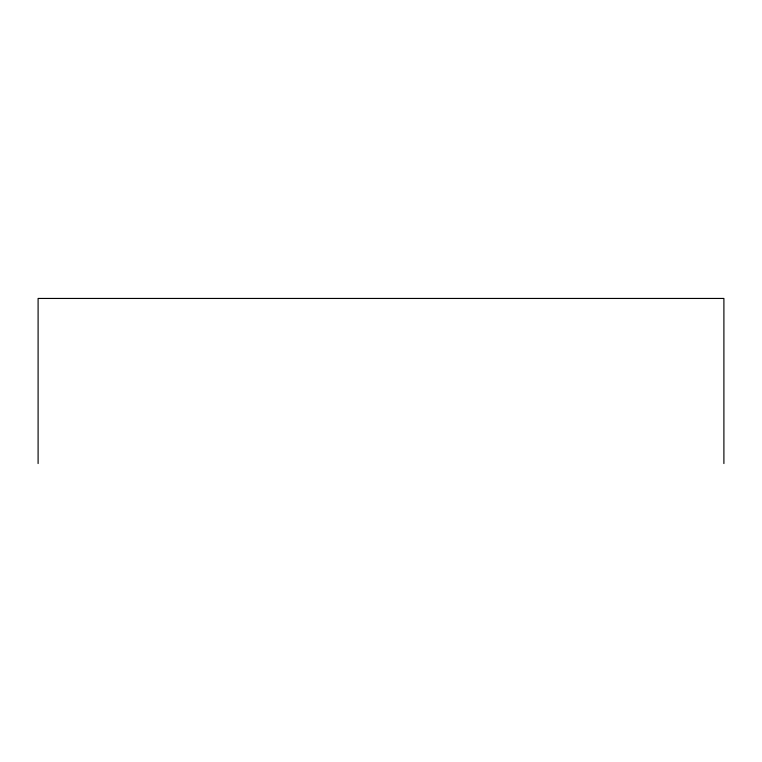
<?xml version="1.0" encoding="UTF-8"?>
<svg xmlns="http://www.w3.org/2000/svg" width="762" height="762" viewBox="0 0 762 762"><rect width="100%" height="100%" fill="white"/><g stroke="black" fill="none" stroke-linecap="round" stroke-linejoin="round"><path stroke-width="1.14" d="M723.9 463.553L723.9 298.447L38.1 298.447L38.1 463.553"/></g></svg>
